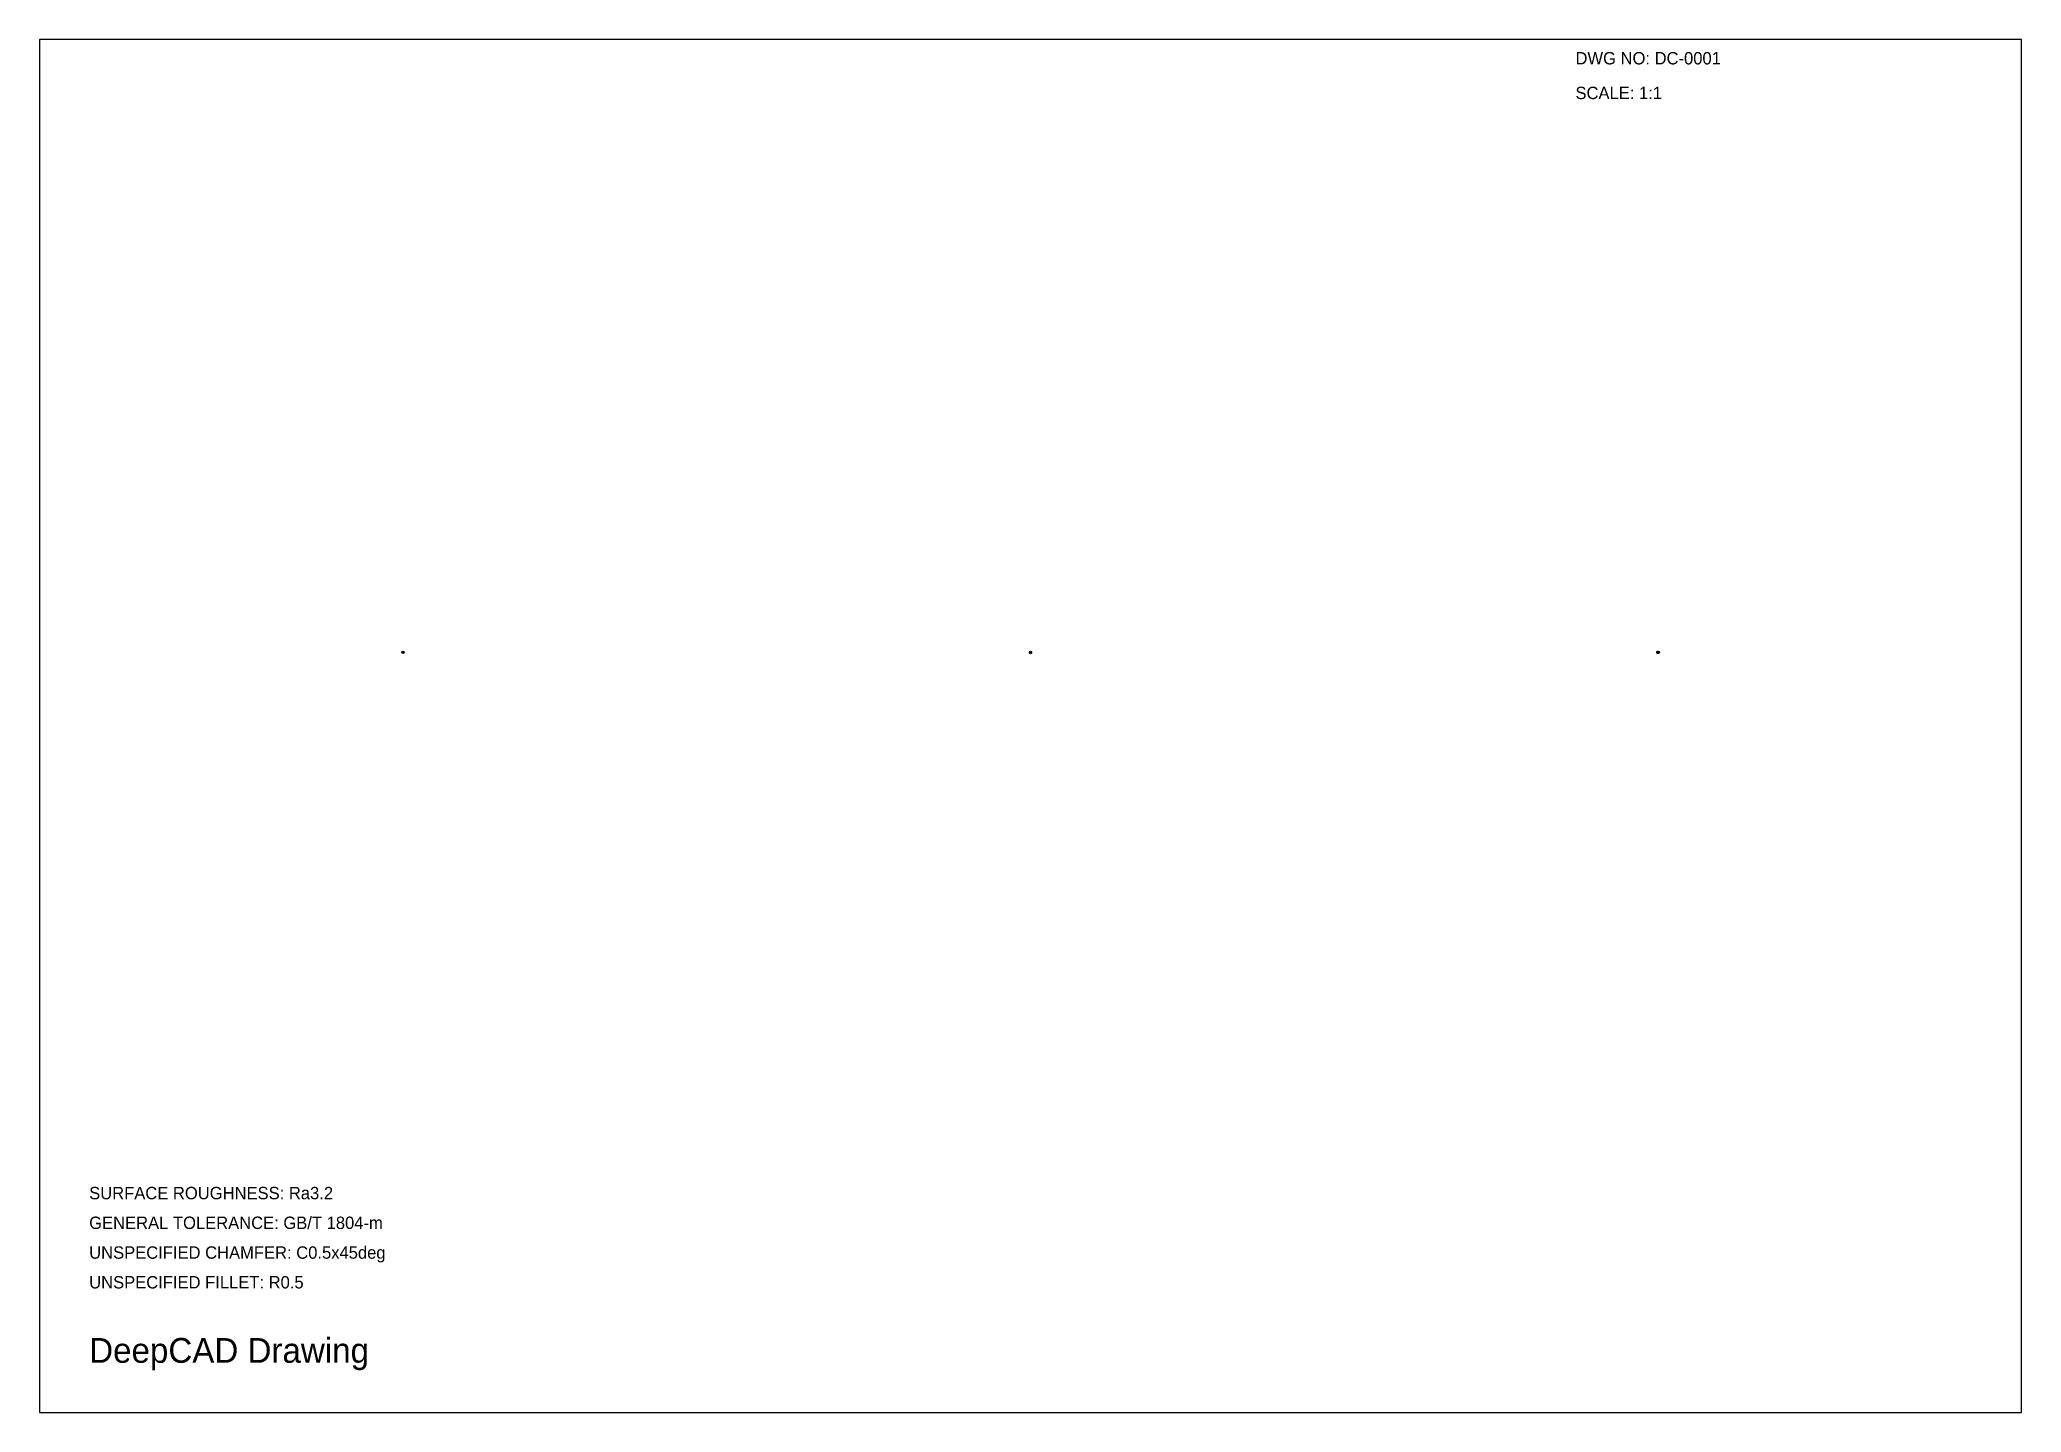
# Model space of a CAD drawing. Header units: metres. Extents: x 10 to 410, y 10 to 287.
import ezdxf

# ---------------------------------------------------------------- set-up
doc = ezdxf.new("R2010")
doc.units = ezdxf.units.M
for name, color, linetype in [('BORDER', 7, 'Continuous'), ('NOTE', 7, 'Continuous'), ('TITLE', 7, 'Continuous'), ('VIEW_VISIBLE', 7, 'Continuous')]:
    doc.layers.add(name, color=color, linetype=linetype)

msp = doc.modelspace()

# ---------------------------------------------------------------- linework, layer by layer
at = {"layer": 'BORDER'}
msp.add_lwpolyline([(10, 10), (410, 10), (410, 287), (10, 287), (10, 10)], dxfattribs=at)
at = {"layer": 'VIEW_VISIBLE'}
for centre, radius in [((83.33, 163.35), 0.237), ((83.33, 163.35), 0.221), ((83.33, 163.35), 0.123), ((83.33, 163.35), 0.124), ((210, 163.39), 0.237), ((210, 163.29), 0.221), ((210, 163.39), 0.123), ((210, 163.29), 0.124), ((336.61, 163.35), 0.221), ((336.71, 163.35), 0.237), ((336.61, 163.35), 0.124), ((336.71, 163.35), 0.123)]:
    msp.add_circle(centre, radius, dxfattribs=at)

# ---------------------------------------------------------------- texts
at = {"layer": 'NOTE'}
for s, p in [('SURFACE ROUGHNESS: Ra3.2', (20, 53)), ('GENERAL TOLERANCE: GB/T 1804-m', (20, 47)), ('UNSPECIFIED CHAMFER: C0.5x45deg', (20, 41)), ('UNSPECIFIED FILLET: R0.5', (20, 35))]:
    msp.add_text(s, height=2.5, dxfattribs=at).set_placement(p)
at = {"layer": 'TITLE'}
for s, height, p in [('DWG NO: DC-0001', 2.5, (320, 282)), ('SCALE: 1:1', 2.5, (320, 275)), ('DeepCAD Drawing', 5, (20, 20))]:
    msp.add_text(s, height=height, dxfattribs=at).set_placement(p)

doc.saveas('drawing.dxf')
